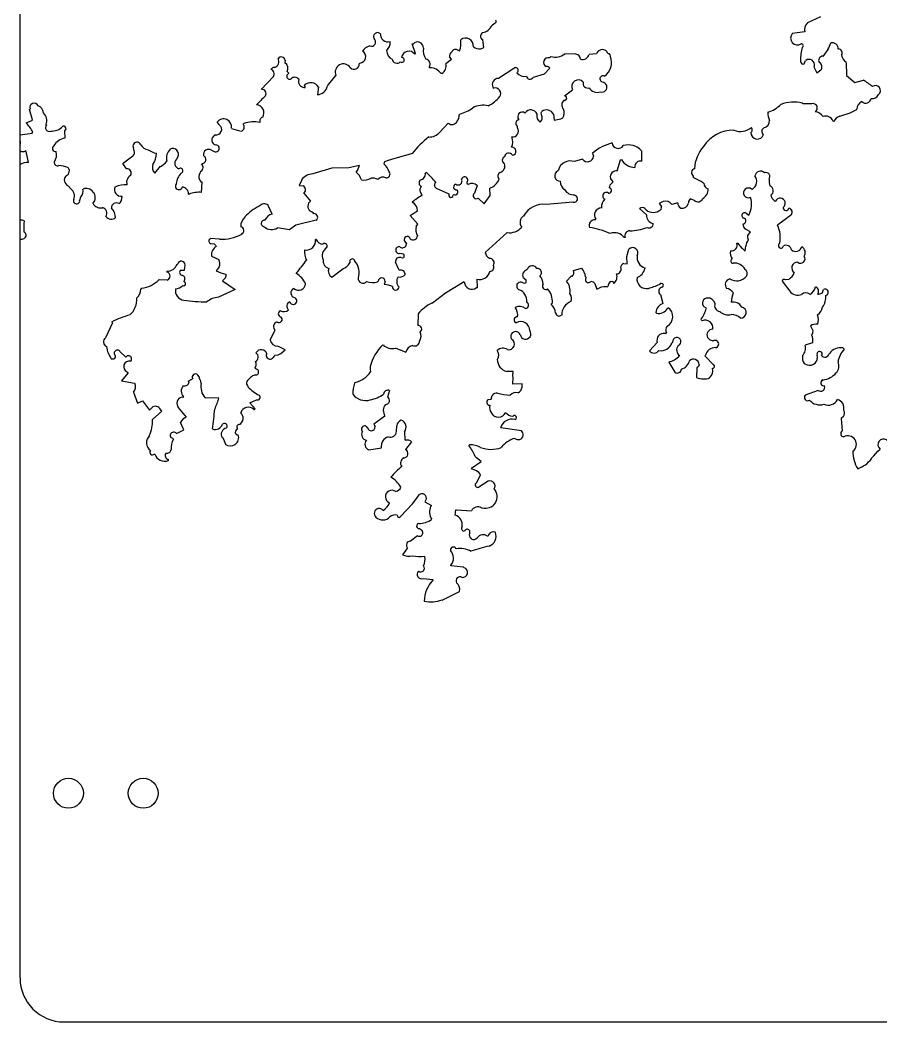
# Model space of a CAD drawing. Header units: millimetres. Extents: x -548 to 182, y -381 to 381.
# Drawn here: x -182.3 to -84.4, y -380.5 to -266.6 of the extents above; entities that cross this region are included whole.
import ezdxf

# ---------------------------------------------------------------- set-up
doc = ezdxf.new("R2010")
doc.units = ezdxf.units.MM

msp = doc.modelspace()

# ---------------------------------------------------------------- linework, layer by layer
at = {"color": 7, "linetype": 'Continuous', "lineweight": 25}
for p, q in [((-182.25, -375.5), (-182.25, 375.5)), ((-91.25, -266.21), (-92.73, -266.92)), ((-128.62, -267.22), (-128.32, -266.95)), ((-129.75, -268.1), (-129.66, -268.01)), ((-93.04, -267.93), (-94.45, -268.14)), ((-142.5, -269.53), (-142.3, -269.57)), ((-137.66, -269.31), (-137.57, -269.31)), ((-137.29, -270.39), (-137.66, -269.31)), ((-132.68, -269.92), (-132.28, -270.09)), ((-129.87, -269.88), (-129.53, -269.73)), ((-129.53, -269.73), (-129.64, -268.85)), ((-90.96, -270.72), (-90.39, -269.95)), ((-137.37, -270.48), (-137.29, -270.39)), ((-133.83, -271.55), (-133.18, -271.03)), ((-133.18, -271.03), (-133.43, -270.76)), ((-121.9, -270.72), (-122.06, -270.9)), ((-119.06, -270.48), (-120.32, -270.43)), ((-116.72, -270.42), (-117.55, -270.52)), ((-115.14, -270.54), (-115.27, -270.41)), ((-115.12, -270.71), (-115.14, -270.54)), ((-152.12, -271.17), (-152.15, -271.47)), ((-143.7, -271.57), (-143.62, -271.48)), ((-135.74, -271.94), (-135.66, -272.02)), ((-126.12, -272.09), (-127.85, -273.23)), ((-122.03, -272.07), (-122.68, -272.75)), ((-93.25, -271.62), (-93.11, -271.57)), ((-93.11, -271.57), (-92.94, -271.18)), ((-91.93, -271.83), (-92.01, -271.92)), ((-92.01, -271.92), (-91.66, -272.58)), ((-88.34, -271.4), (-88.3, -272.9)), ((-154.83, -274.47), (-153.44, -273.01)), ((-151.87, -272.46), (-151.7, -272.62)), ((-151.7, -272.62), (-151.78, -272.71)), ((-147.31, -274.09), (-146.34, -272.9)), ((-134.39, -272.65), (-134.3, -272.65)), ((-122.68, -272.75), (-123.92, -273.12)), ((-91.66, -272.58), (-91.19, -272.27)), ((-88.3, -272.9), (-87.36, -273.71)), ((-150.51, -273.43), (-150.59, -273.51)), ((-149.81, -274.25), (-149.9, -274)), ((-148.31, -274.2), (-148.45, -275.04)), ((-128.49, -274.25), (-128.4, -274.33)), ((-120.35, -275.2), (-119.45, -274.51)), ((-116.05, -273.66), (-116.13, -273.58)), ((-87.36, -273.71), (-86.37, -273.44)), ((-181.19, -276.77), (-181.11, -276.69)), ((-180.82, -277.93), (-181.19, -276.77)), ((-93.23, -276.13), (-93.32, -276.05)), ((-92.23, -276.1), (-93.23, -276.13)), ((-87.11, -276.72), (-87.19, -276.8)), ((-180.9, -278.02), (-180.82, -277.93)), ((-132.25, -277.28), (-132.34, -277.36)), ((-123.01, -277.15), (-122.93, -276.98)), ((-122.98, -277.36), (-123.01, -277.15)), ((-121.6, -277.3), (-121.53, -277.99)), ((-121.53, -277.99), (-120.78, -277.81)), ((-120.78, -277.81), (-120.54, -277.71)), ((-181.56, -278.29), (-180.9, -278.02)), ((-179.3, -278.48), (-179.22, -278.56)), ((-159.57, -278.52), (-159.83, -278.2)), ((-156.89, -278.45), (-156.81, -278.37)), ((-133.56, -278.32), (-134.54, -279.35)), ((-125.69, -278.86), (-125.69, -278.69)), ((-89.75, -278.13), (-89.84, -278.05)), ((-182.25, -279.64), (-180.86, -279.44)), ((-180.86, -279.44), (-180.78, -279.35)), ((-177.19, -279.17), (-177.17, -280.01)), ((-160.12, -279.71), (-160.04, -279.62)), ((-169.24, -281.61), (-169.36, -281.13)), ((-181.56, -281.55), (-181.65, -281.47)), ((-181.27, -282.8), (-181.56, -281.55)), ((-170.49, -282.84), (-169.59, -282.14)), ((-164.32, -282.16), (-164.48, -282.42)), ((-160.49, -281.39), (-160.18, -281.53)), ((-118.32, -282.42), (-119.23, -282.69)), ((-117.16, -281.72), (-117.05, -282.08)), ((-114.35, -283.73), (-113.97, -282.47)), ((-113.97, -282.47), (-113.88, -282.46)), ((-111.54, -282.65), (-111.57, -281.48)), ((-170.57, -282.92), (-170.49, -282.84)), ((-170.13, -283.5), (-170.57, -282.92)), ((-166.94, -283.99), (-166.29, -283.22)), ((-146.8, -283.45), (-148.96, -284.09)), ((-144.88, -283.39), (-146.8, -283.45)), ((-143.64, -283.11), (-144.88, -283.39)), ((-143.9, -283.7), (-143.64, -283.11)), ((-140.8, -282.7), (-140.88, -282.95)), ((-144.03, -283.87), (-143.9, -283.7)), ((-136.17, -283.99), (-136.09, -283.91)), ((-121.04, -283.66), (-121.12, -283.75)), ((-114.82, -285), (-115.12, -284.57)), ((-105.72, -284.33), (-105.72, -284.5)), ((-176.77, -285.43), (-176.47, -285.77)), ((-170.08, -285.33), (-170.1, -284.84)), ((-161.56, -285.02), (-161.65, -285.02)), ((-161.61, -286.19), (-161.56, -285.02)), ((-150.23, -284.77), (-150.51, -285.39)), ((-150.51, -285.39), (-150.04, -285.44)), ((-134.95, -285.71), (-133.51, -286.34)), ((-131.46, -285.03), (-131.46, -285.12)), ((-131.46, -285.12), (-131.28, -285.28)), ((-130.28, -285.42), (-130.59, -286.26)), ((-128.82, -286.55), (-128.85, -285.72)), ((-115.22, -285.68), (-115.19, -285.47)), ((-115.19, -285.47), (-115.15, -285.34)), ((-115.15, -285.34), (-114.82, -285)), ((-99.07, -285.82), (-98.99, -285.82)), ((-175.47, -287.07), (-175.33, -286.69)), ((-170.7, -287.09), (-170.63, -286.6)), ((-163.11, -286.4), (-163.03, -286.4)), ((-149.99, -286.29), (-149.21, -287.19)), ((-136.52, -286.51), (-136.74, -286.16)), ((-133.51, -286.34), (-133.51, -286.43)), ((-133.01, -286.5), (-132.93, -286.41)), ((-130.15, -286.84), (-129.47, -287.49)), ((-129.47, -287.49), (-128.82, -286.55)), ((-119.21, -286.46), (-119.12, -286.54)), ((-105.56, -287.09), (-106.07, -286.93)), ((-171.03, -287.45), (-170.83, -287.3)), ((-170.83, -287.3), (-170.7, -287.09)), ((-153.6, -288.65), (-154.05, -287.66)), ((-119.35, -287.3), (-122.44, -287.55)), ((-111.81, -288.01), (-111.04, -288.74)), ((-109.12, -287.21), (-109.57, -287.45)), ((-109.57, -287.45), (-109.31, -287.78)), ((-107.48, -287.39), (-108.14, -287.58)), ((-96.44, -287.17), (-96.36, -287.17)), ((-137.88, -288.8), (-137.67, -288.67)), ((-137.01, -289.78), (-137.88, -288.8)), ((-137.67, -288.67), (-137.47, -288.54)), ((-137.47, -288.54), (-137.26, -288.41)), ((-137.26, -288.41), (-137.06, -288.28)), ((-116.87, -289.32), (-116.79, -289.23)), ((-99.7, -288.55), (-99.41, -288.76)), ((-94.64, -288.8), (-96.12, -289.92)), ((-151.63, -290.43), (-152.97, -290.22)), ((-150.89, -289.91), (-151.63, -290.43)), ((-148.57, -289.35), (-150.89, -289.91)), ((-137.23, -290.05), (-137.01, -289.78)), ((-99.96, -290.1), (-100.05, -289.78)), ((-99.77, -290.37), (-99.96, -290.1)), ((-99.19, -290.68), (-99.77, -290.37)), ((-159.57, -291.5), (-160.6, -291.44)), ((-148.67, -291.52), (-148.59, -291.52)), ((-126.87, -290.76), (-129.36, -293.01)), ((-113.47, -291.32), (-113.56, -291.32)), ((-99.52, -291.36), (-99.51, -291.09)), ((-99.42, -291.6), (-99.52, -291.36)), ((-99.51, -291.09), (-99.19, -290.68)), ((-160.54, -292.01), (-160.17, -292.05)), ((-160.17, -292.05), (-160.03, -292.17)), ((-160.03, -292.17), (-159.94, -292.33)), ((-138.39, -292.3), (-138.29, -291.91)), ((-113.16, -293.05), (-113.02, -292.64)), ((-100.75, -291.97), (-100.66, -291.97)), ((-99.8, -292.87), (-99.73, -292.28)), ((-160.5, -293.44), (-159.65, -293.83)), ((-138.85, -293.18), (-139.13, -293.15)), ((-113.25, -293.47), (-113.16, -293.05)), ((-113.23, -294.32), (-113.25, -293.47)), ((-164.32, -294.29), (-164.4, -294.38)), ((-163.95, -295.03), (-163.55, -295.02)), ((-163.55, -295.02), (-163.48, -294.44)), ((-159.6, -294.66), (-159.95, -295.09)), ((-146.8, -295.82), (-145.57, -294.87)), ((-139.13, -295.03), (-139.57, -294.12)), ((-119.31, -295.07), (-118.4, -294.8)), ((-113.62, -294.28), (-113.23, -294.32)), ((-111.21, -294.77), (-111.2, -294.85)), ((-165.52, -296.16), (-166.45, -296.11)), ((-165.55, -295.16), (-165.55, -295.25)), ((-158.94, -295.92), (-159.25, -296.24)), ((-158.86, -295.71), (-158.94, -295.92)), ((-158.85, -295.48), (-158.86, -295.71)), ((-150.83, -295.43), (-150.83, -295.35)), ((-130.32, -296.04), (-130.29, -297.04)), ((-124.71, -296.18), (-125.06, -295.9)), ((-120.11, -296.27), (-119.54, -295.66)), ((-119.54, -295.66), (-119.46, -295.75)), ((-117.95, -295.79), (-117.87, -295.87)), ((-94.83, -296.08), (-95.21, -296.12)), ((-168.43, -297.08), (-168.51, -297.17)), ((-163.59, -296.36), (-163.6, -296.28)), ((-157.8, -297.21), (-159.7, -298.1)), ((-159.25, -296.24), (-157.8, -297.21)), ((-141.6, -296.35), (-141.52, -296.26)), ((-140.73, -296.3), (-140.84, -296.66)), ((-131.75, -296.37), (-133.87, -297.64)), ((-130.29, -297.04), (-130.38, -297.05)), ((-117.35, -296.27), (-117.09, -296.37)), ((-117.09, -296.37), (-116.89, -296.56)), ((-116.89, -296.56), (-116.66, -297.17)), ((-116.66, -297.17), (-116.15, -296.91)), ((-116.15, -296.91), (-115.87, -296.87)), ((-115.87, -296.87), (-115.41, -296.89)), ((-115.07, -296.33), (-114.84, -296.29)), ((-95.61, -296.27), (-94.74, -297.41)), ((-91.83, -296.92), (-91.75, -296.91)), ((-133.87, -297.64), (-135.35, -298.77)), ((-109.45, -297.81), (-109.17, -298.81)), ((-135.35, -298.77), (-135.43, -298.77)), ((-121.72, -298.73), (-121.88, -298.91)), ((-108.66, -299.38), (-108.57, -299.3)), ((-104.22, -299.34), (-104.47, -299.2)), ((-136.99, -299.99), (-137.04, -301.32)), ((-109.98, -299.84), (-109.9, -299.92)), ((-104.77, -300.7), (-104.86, -300.62)), ((-104.69, -300.78), (-104.77, -300.7)), ((-171.75, -301.02), (-172.54, -302.71)), ((-171.83, -300.94), (-171.75, -301.02)), ((-153.8, -302.95), (-153.24, -301.85)), ((-92.38, -301.36), (-92.11, -301.88)), ((-108.83, -302.23), (-108.91, -302.23)), ((-108.75, -302.14), (-108.83, -302.23)), ((-92.14, -302.18), (-92.27, -302.45)), ((-92.27, -302.45), (-92.18, -302.53)), ((-92.18, -302.53), (-92.18, -302.61)), ((-92.18, -302.61), (-92.17, -302.78)), ((-92.17, -302.78), (-92.17, -302.95)), ((-92.17, -302.95), (-92.16, -303.11)), ((-92.11, -301.88), (-92.14, -302.18)), ((-152.1, -304.08), (-152.94, -303.68)), ((-152.6, -304.52), (-152.1, -304.08)), ((-138.37, -304.37), (-139.56, -303.9)), ((-109.8, -303.26), (-110.7, -304.2)), ((-108.13, -303.3), (-108.05, -303.21)), ((-103.45, -303.09), (-103.54, -303.01)), ((-92.16, -303.28), (-92.99, -303.55)), ((-92.16, -303.11), (-92.16, -303.28)), ((-88.71, -303.86), (-88.63, -303.94)), ((-88.63, -303.94), (-88.54, -304.02)), ((-171.88, -305.11), (-171.72, -305.11)), ((-170.91, -304.26), (-170.22, -304.91)), ((-154.17, -304.55), (-154.25, -304.64)), ((-153.25, -304.69), (-152.92, -304.64)), ((-152.92, -304.64), (-152.6, -304.52)), ((-104.41, -304.78), (-104.33, -304.7)), ((-103.46, -305.76), (-104.41, -304.78)), ((-90.28, -304.57), (-90.2, -304.48)), ((-155.46, -306.26), (-155.55, -306.18)), ((-142.43, -305.98), (-142.44, -306.28)), ((-142.44, -306.28), (-142.41, -306.57)), ((-108.49, -305.48), (-107.79, -306.63)), ((-105.29, -306.15), (-105.35, -307.24)), ((-105.12, -305.99), (-105.29, -306.15)), ((-105.04, -305.77), (-105.12, -305.99)), ((-93.1, -305.65), (-92.77, -305.78)), ((-170, -306.74), (-170.73, -307.6)), ((-170.09, -306.57), (-170, -306.66)), ((-170, -306.66), (-170, -306.74)), ((-163.12, -307.64), (-162.63, -307.37)), ((-126.19, -306.55), (-126.92, -306.54)), ((-126.24, -307.06), (-126.19, -306.55)), ((-126.17, -307.22), (-126.24, -307.06)), ((-126.23, -307.97), (-126.17, -307.22)), ((-170.73, -307.6), (-169.22, -307.89)), ((-163.03, -307.72), (-163.12, -307.64)), ((-156.33, -308.29), (-156.33, -308.21)), ((-144.13, -307.79), (-144.22, -307.88)), ((-140.26, -308.69), (-140.49, -309.45)), ((-125.15, -307.94), (-126.23, -307.97)), ((-125.17, -308.35), (-125.15, -307.94)), ((-169.36, -308.9), (-168.91, -310.14)), ((-163.66, -309.49), (-163.66, -309.41)), ((-161.23, -309.51), (-159.64, -309.55)), ((-156.11, -310.12), (-155.37, -309.77)), ((-129.03, -309.74), (-128.69, -309.71)), ((-128.69, -309.71), (-128.59, -309.26)), ((-91.51, -308.7), (-93, -309.24)), ((-168.91, -310.14), (-168.33, -309.87)), ((-168.33, -309.87), (-167.55, -310.94)), ((-167.55, -310.94), (-167.14, -310.55)), ((-164.29, -310.6), (-164.3, -310.51)), ((-163.34, -311.74), (-164.29, -310.6)), ((-155.51, -310.78), (-156.11, -310.12)), ((-155.67, -310.86), (-155.59, -310.86)), ((-155.59, -310.86), (-155.51, -310.78)), ((-166.12, -311.07), (-167.18, -312.01)), ((-166.21, -310.98), (-166.12, -311.07)), ((-140.77, -311.63), (-142.03, -312.53)), ((-126.69, -311.56), (-127.06, -311.26)), ((-126.46, -311.63), (-126.69, -311.56)), ((-126.22, -311.65), (-126.46, -311.63)), ((-88.64, -311.65), (-88.91, -311.89)), ((-88.91, -311.89), (-88.79, -313.31)), ((-164.46, -313.61), (-163.64, -313.17)), ((-163.64, -313.17), (-164, -312.35)), ((-157.54, -313.09), (-157.54, -313.01)), ((-142.03, -312.53), (-141.89, -312.82)), ((-139.44, -313.35), (-139.42, -312.73)), ((-125.25, -313.3), (-127.6, -312.94)), ((-164.81, -314.22), (-165.09, -314.07)), ((-159.27, -314.06), (-159.18, -314.05)), ((-159.18, -314.05), (-158.91, -314.8)), ((-138.55, -313.41), (-138.52, -314.33)), ((-138.52, -314.33), (-138.1, -314.32)), ((-138.1, -314.32), (-137.91, -314.41)), ((-142.59, -315.44), (-141.17, -315.24)), ((-137.76, -314.56), (-138.41, -315.41)), ((-137.91, -314.41), (-137.76, -314.56)), ((-131.23, -314.97), (-131.15, -314.88)), ((-84.71, -315.62), (-84.47, -315.36)), ((-166.99, -315.94), (-166.91, -315.94)), ((-165.38, -316.65), (-165.39, -316.56)), ((-130.37, -316.36), (-130.52, -316.2)), ((-129.84, -316.77), (-130.37, -316.36)), ((-85.45, -316.39), (-85.2, -316.14)), ((-85.44, -316.48), (-85.45, -316.39)), ((-85.2, -316.14), (-84.96, -315.88)), ((-84.96, -315.88), (-84.71, -315.62)), ((-130.91, -317.55), (-129.84, -316.77)), ((-130.9, -317.63), (-130.91, -317.55)), ((-130.36, -319.21), (-129.88, -318.27)), ((-129.03, -319), (-130.09, -319.7)), ((-137.65, -321.58), (-137.01, -320.81)), ((-137.01, -320.81), (-137.01, -320.73)), ((-136.04, -320.98), (-136.24, -321.37)), ((-138.98, -323.02), (-137.65, -321.58)), ((-136.24, -321.37), (-135.47, -321.77)), ((-135.47, -321.77), (-135.56, -321.86)), ((-132.77, -322.87), (-132.7, -322.28)), ((-132.7, -322.28), (-132.62, -322.28)), ((-132.62, -322.28), (-130.94, -322.4)), ((-129.78, -322.03), (-129.7, -322.03)), ((-136.82, -324.4), (-136.74, -324.48)), ((-137.05, -325.24), (-137.87, -325.85)), ((-129.02, -325.27), (-129.11, -325.28)), ((-128.94, -325.05), (-129.02, -325.27)), ((-138.19, -326.61), (-138.75, -327.38)), ((-133.28, -328.65), (-133.28, -328.57)), ((-131.85, -328.78), (-133.28, -328.65)), ((-131.77, -328.86), (-131.85, -328.78)), ((-136.42, -330.08), (-135.33, -330.21)), ((-135.33, -330.21), (-135.33, -330.3)), ((-134.26, -332.53), (-132.28, -331.55)), ((-177.25, -380.5), (177.25, -380.5))]:
    msp.add_line(p, q, dxfattribs=at)
for centre in [(-176.75, -354.5), (-168.25, -354.5)]:
    msp.add_circle(centre, 1.7, dxfattribs=at)
for centre, radius, start, end in [((-129.84, -266.69), 1.33, 277.4621, 336.6338), ((-128.3, -266.76), 0.193, 261.9852, 61.2847), ((-92.13, -267.66), 0.953, 129.4449, 196.8059), ((-142.33, -269.07), 0.507, 273.7938, 48.6148), ((-141.61, -268.47), 0.448, 43.2431, 209.7639), ((-140.4, -268.19), 0.886, 177.8482, 284.8058), ((-131.6, -269.54), 0.898, 354.5136, 127.6801), ((-129.46, -268.44), 0.443, 129.246, 246.5618), ((-93.87, -268.64), 0.771, 139.6406, 302.3608), ((-142, -271.06), 1.61, 108.0691, 145.0376), ((-141.49, -269.12), 1.32, 314.716, 3.1637), ((-137.06, -269.76), 0.675, 357.841, 138.8873), ((-134.59, -270.03), 1.82, 172.3049, 213.4331), ((-132.68, -270.48), 0.557, 90.4467, 158.9707), ((-134.42, -269.23), 2.3, 338.0111, 9.9329), ((-129.96, -268.68), 1.2, 231.7861, 274.3257), ((-116.04, -270.7), 0.741, 49.8075, 157.5072), ((-86.48, -271.42), 7.06, 165.8941, 178.2975), ((-93.41, -269.5), 0.215, 294.4341, 100.8595), ((-94.79, -267.69), 4.94, 332.8172, 342.3744), ((-89.95, -269.9), 0.725, 358.7201, 100.4336), ((-89.16, -270.31), 0.397, 317.7772, 98.4679), ((-153.49, -271.33), 0.674, 285.5835, 31.3068), ((-152.55, -271.22), 0.432, 5.6794, 147.7465), ((-143.67, -270.77), 0.72, 274.3147, 60.7424), ((-139.37, -270.01), 1.2, 182.7524, 240.8824), ((-139.39, -270.93), 0.568, 192.1132, 311.0374), ((-138.85, -271.13), 0.281, 233.4836, 92.7739), ((-138.05, -270.96), 0.827, 35.2934, 172.886), ((-136.19, -271.59), 0.568, 322.0565, 81.0278), ((-133.03, -270.65), 0.406, 113.7273, 195.1201), ((-122.21, -271.39), 0.514, 73.4975, 246.0451), ((-121.38, -269.1), 1.7, 252.3969, 308.6707), ((-119.12, -271.06), 0.58, 0.5271, 83.7998), ((-118.31, -270.29), 0.793, 253.1227, 343.1234), ((-116.88, -271.42), 1.89, 304.1999, 21.9425), ((-115.27, -270.11), 0.293, 184.2832, 268.77), ((-92.56, -271.71), 0.648, 348.9902, 125.0553), ((-91.02, -271.15), 0.44, 81.9864, 220.1195), ((-87.25, -270.12), 1.68, 195.6654, 229.394), ((-153.33, -272.46), 0.476, 86.8976, 143.6981), ((-153.96, -272.72), 0.59, 330.5442, 65.978), ((-152.54, -272.11), 0.756, 332.4409, 58.7532), ((-145.48, -272.52), 0.938, 32.8514, 203.4021), ((-144.27, -271.62), 0.577, 223.7635, 4.6032), ((-135.66, -273.61), 1.59, 36.9262, 90.0545), ((-134.77, -271.8), 0.975, 298.9022, 14.6655), ((-125.91, -272.31), 0.306, 295.7877, 134.7117), ((-122.49, -272.47), 0.618, 41.0756, 82.6659), ((-93.09, -271.21), 0.441, 179.9459, 249.156), ((-91.67, -271.93), 0.589, 324.7468, 57.3385), ((-151.6, -272.99), 0.331, 121.908, 320.8329), ((-151.02, -273.67), 0.57, 24.8948, 124.8207), ((-127.85, -273.94), 0.711, 89.8849, 205.8602), ((-124.91, -271.89), 1.11, 218.9993, 282.0469), ((-124.27, -272.89), 0.419, 192.2189, 325.8487), ((-115.99, -273.27), 0.338, 58.4524, 245.1882), ((-154.77, -274.95), 0.485, 323.8068, 96.3293), ((-149.88, -273.54), 0.712, 178.1889, 274.93), ((-149.19, -274.76), 1.04, 32.1978, 132.9814), ((-148.41, -273.94), 1.11, 267.4463, 351.9922), ((-128.25, -274.96), 0.648, 328.0628, 104.1405), ((-118.77, -274.16), 0.761, 43.3842, 207.1152), ((-117.72, -273.8), 0.523, 161.9681, 291.1497), ((-116.63, -273.78), 1.04, 209.1554, 290.3639), ((-116.08, -274.22), 0.563, 250.7504, 86.3783), ((-89.23, -278.57), 5.88, 48.5713, 60.8154), ((-85, -274.61), 0.569, 308.1536, 127.0268), ((-137.35, -292.88), 24.52, 133.9735, 137.2528), ((-130.85, -272.7), 4.08, 296.6009, 320.4862), ((-120.35, -275.46), 0.257, 253.957, 90.257), ((-86.11, -275.39), 0.65, 227.7249, 349.5983), ((-85.37, -274.71), 0.804, 262.5883, 333.6628), ((-180.64, -276.53), 0.49, 24.202, 198.8842), ((-180.6, -277.27), 1.02, 6.627, 66.4759), ((-155.45, -277.16), 0.928, 328.9292, 84.594), ((-133.4, -272.97), 4.46, 284.8907, 306.1533), ((-129.63, -278.64), 2.36, 75.1021, 118.8978), ((-119.98, -276.23), 0.689, 129.8891, 223.7009), ((-121.46, -277.16), 1.08, 328.8947, 24.7022), ((-98.84, -272.66), 4.71, 290.0748, 311.1527), ((-94.32, -279.55), 3.64, 74.0943, 112.9777), ((-92.1, -276.58), 0.492, 298.1069, 104.979), ((-86.17, -276.73), 0.939, 113.6551, 179.475), ((-180.36, -278.01), 1.16, 336.0926, 48.2633), ((-159.11, -278.74), 0.904, 349.7166, 142.7121), ((-154.52, -278.09), 0.477, 106.8182, 196.8221), ((-133.36, -277.48), 1.03, 322.5177, 6.3222), ((-125.46, -278.34), 0.419, 102.2441, 235.8303), ((-125.14, -277.59), 0.535, 52.9041, 220.2148), ((-124.18, -277.56), 0.754, 21.0035, 147.8647), ((-122.73, -277.52), 0.783, 162.8796, 240.2135), ((-123.5, -277.71), 0.627, 308.4423, 33.4303), ((-122.4, -277.7), 0.894, 26.4805, 125.8186), ((-95.75, -277.25), 1.48, 173.4264, 210.309), ((-92.01, -278.31), 1.3, 34.3994, 83.7819), ((-90.62, -278.36), 0.846, 21.7786, 111.7873), ((-88.56, -278.76), 1.35, 111.9726, 151.8073), ((-90.65, -270.52), 7.17, 282.757, 298.8067), ((-184.18, -281.02), 3.78, 26.1901, 46.3222), ((-178.95, -278.85), 0.399, 132.5441, 294.5892), ((-178.64, -277.48), 1.74, 265.3316, 316.6627), ((-177.28, -278.92), 0.264, 289.9846, 110.0065), ((-159.94, -279.02), 0.617, 260.8255, 52.7468), ((-154.16, -266.45), 13.1, 251.971, 256.9468), ((-157.2, -278.77), 0.447, 280.5407, 45.7111), ((-155.65, -281.61), 3.45, 78.6702, 109.6561), ((-133.14, -277.8), 0.67, 230.5865, 332.6058), ((-126.26, -279.21), 0.674, 264.4378, 31.2987), ((-100.34, -277.36), 1.9, 246.6021, 310.768), ((-99.43, -279.06), 0.418, 308.4002, 38.4544), ((-97.48, -279.24), 0.443, 116.545, 233.8901), ((-97.9, -278), 0.872, 285.0304, 0.7707), ((-176.83, -281.8), 1.82, 100.8027, 149.6993), ((-159.88, -280.23), 0.574, 114.392, 257.525), ((-129.71, -287.77), 9.95, 127.6029, 142.9713), ((-135.76, -278.22), 1.67, 269.494, 317.2302), ((-127.67, -280.41), 1.44, 333.3904, 21.5623), ((-101.1, -283.26), 4.15, 89.9372, 146.3158), ((-98.44, -279.4), 0.728, 178.9368, 344.1675), ((-182.67, -280.53), 0.467, 335.2233, 24.7767), ((-178.21, -281.19), 0.362, 121.2716, 282.9562), ((-168.96, -280.92), 0.452, 18.7424, 207.9787), ((-167.45, -280.06), 1.3, 213.3768, 259.7635), ((-166.33, -279.44), 2.33, 234.5919, 259.6426), ((-164.29, -282.25), 1.32, 132.2069, 196.2105), ((-164.88, -281.84), 0.641, 329.7098, 117.7844), ((-160.81, -281.89), 0.593, 57.2405, 190.8277), ((-159.99, -281.18), 0.388, 242.0071, 91.5579), ((-126.33, -281.51), 0.462, 276.7612, 96.7544), ((-113.34, -286.4), 6.05, 105.3172, 129.2265), ((-114.25, -280.5), 0.688, 185.9382, 327.3252), ((-113.08, -282.76), 1.98, 40.1287, 107.5026), ((-101.32, -283.73), 4.26, 139.4268, 176.8391), ((-181.95, -280.92), 0.629, 241.8429, 299.2577), ((-179.61, -281.87), 1.52, 326.2679, 12.6703), ((-169.77, -281.64), 0.534, 290.3009, 3.458), ((-168.84, -281.79), 2.09, 324.6945, 1.5586), ((-164.01, -282.88), 0.649, 135.3401, 253.7694), ((-161.62, -282.44), 0.49, 269.5562, 63.0597), ((-121.65, -342.32), 62.62, 104.8024, 107.808), ((-127.02, -282.53), 0.406, 113.7211, 249.3973), ((-126.7, -282.21), 0.493, 30.2873, 173.4357), ((-117.75, -282), 0.702, 216.4455, 353.8163), ((-112.3, -281.48), 1.86, 211.8399, 268.4263), ((-181.45, -284.3), 1.51, 83.4193, 122.0085), ((-178, -282.8), 0.361, 167.0872, 296.4104), ((-178.04, -286.43), 3.31, 68.5489, 86.5048), ((-177.2, -283.76), 0.557, 294.168, 48.3479), ((-170.1, -283.98), 0.49, 325.6417, 93.5765), ((-166.35, -283.36), 0.865, 154.9934, 227.0492), ((-167.14, -281.45), 1.97, 295.3984, 323.469), ((-164.02, -283.72), 0.285, 287.6343, 128.6157), ((-162.01, -283.34), 0.567, 317.958, 46.7395), ((-142.68, -284.82), 2.6, 21.927, 46.1347), ((-127.88, -283.18), 0.763, 285.3319, 20.7681), ((-119.7, -284), 1.39, 70.3954, 165.8568), ((-111.73, -283.26), 0.635, 72.704, 187.7339), ((-105.44, -283.95), 0.476, 106.8027, 233.6888), ((-176.54, -284.79), 0.68, 129.3295, 250.0498), ((-169.11, -285.09), 1.02, 125.1376, 165.6026), ((-162.54, -285.37), 1.95, 135.3975, 174.5956), ((-161.08, -284.4), 0.845, 127.1052, 227.6731), ((-148.97, -285.6), 1.51, 89.7942, 146.8176), ((-145.18, -285.3), 1.83, 16.7181, 51.3435), ((-143.23, -282.78), 2, 264.3629, 296.2503), ((-142.15, -285.6), 1.04, 57.2248, 100.8415), ((-141.01, -285.17), 0.721, 61.4556, 142.2787), ((-140.61, -284.11), 0.425, 261.3639, 37.7566), ((-136.44, -285.1), 0.449, 130.3786, 245.4252), ((-136.84, -284.09), 0.674, 278.675, 8.6983), ((-142.94, -291.74), 10.41, 40.0379, 48.8391), ((-132.42, -284.92), 0.424, 227.8921, 28.9724), ((-131.7, -284.78), 0.355, 313.3849, 170.2456), ((-129.57, -283.92), 1.94, 291.8116, 336.7249), ((-127.4, -284.35), 0.516, 123.2883, 220.5457), ((-120.84, -284.3), 0.617, 117.6852, 269.6306), ((-114.45, -284.42), 0.691, 82.1066, 193.0439), ((-108.47, -291.06), 7.11, 56.3807, 67.2521), ((-99.52, -284.93), 1.03, 300.8528, 37.215), ((-98.07, -284.39), 0.631, 44.4351, 172.8874), ((-97.48, -284.4), 0.477, 323.6941, 106.8102), ((-95.17, -284.8), 1.93, 176.5863, 199.2139), ((-177.16, -286.61), 1.09, 338.9447, 50.9372), ((-176.22, -285.97), 1.14, 320.9597, 8.4507), ((-174.73, -286.68), 0.944, 34.1927, 112.3118), ((-170.79, -285.9), 0.723, 150.216, 282.2956), ((-170.34, -288.1), 2.78, 84.6474, 112.7255), ((-164.19, -285.47), 0.406, 135.5176, 343.5918), ((-163.83, -286.31), 0.726, 352.7422, 87.7052), ((-150.34, -285.89), 0.533, 310.7859, 56.635), ((-136.2, -285.92), 0.591, 136.535, 204.0752), ((-134.71, -285.37), 0.418, 128.4475, 234.6876), ((-132.62, -285.56), 0.339, 105.025, 272.3517), ((-132.77, -286.16), 0.301, 237.874, 57.8713), ((-130.87, -285.97), 0.807, 43.0136, 121.1827), ((-119.73, -284.96), 1.11, 177.775, 238.4727), ((-119.3, -285.26), 1.2, 212.2902, 274.229), ((-115.32, -285.97), 0.305, 260.3579, 70.8602), ((-105.31, -285.78), 1.3, 300.4794, 359.4209), ((-103.73, -285.04), 0.804, 187.1044, 249.7578), ((-99.44, -286.24), 0.552, 49.1138, 293.4013), ((-97.26, -286.01), 0.634, 306.7491, 65.1689), ((-175.82, -287.14), 0.353, 156.5734, 12.0326), ((-174.64, -286.79), 0.945, 316.2357, 43.1173), ((-161.91, -289.12), 2.95, 84.2318, 112.3091), ((-133.23, -292.57), 6.89, 118.5023, 130.0889), ((-133.26, -286.5), 0.257, 163.9656, 0.2314), ((-130.37, -286.55), 0.36, 127.106, 307.0964), ((-119.26, -286.91), 0.397, 255.8643, 70.3931), ((-114.84, -287.89), 1.32, 134.7048, 183.1761), ((-115.61, -286.58), 0.398, 51.7465, 247.3743), ((-105.75, -287.31), 0.494, 129.6825, 189.4747), ((-105.17, -286.7), 0.557, 224.7606, 338.9671), ((-101.53, -287.54), 2.45, 330.0627, 18.8075), ((-95.9, -286.34), 1, 190.3743, 236.7658), ((-95.83, -287.42), 0.584, 304.0737, 155.0734), ((-173.1, -286.98), 0.975, 208.9126, 284.6606), ((-173.05, -288.55), 0.661, 326.8709, 73.1202), ((-171.31, -287.92), 0.545, 59.087, 185.9617), ((-173.08, -289.12), 1.68, 2.3213, 42.8779), ((-153.24, -291.92), 4.53, 113.5298, 139.5768), ((-154.49, -288.21), 0.712, 51.3177, 141.3251), ((-148.85, -287.77), 0.686, 121.99, 233.9366), ((-138.25, -288.34), 1.2, 2.7499, 60.882), ((-122.73, -290.12), 2.59, 83.591, 151.1708), ((-116.15, -288.76), 0.8, 90.8381, 216.138), ((-111.5, -288.46), 0.545, 56.5254, 124.0356), ((-110.26, -287.28), 1.19, 217.6897, 302.3034), ((-109.75, -287.86), 0.448, 286.2174, 9.7927), ((-108.9, -288.1), 0.919, 34.7731, 104.3866), ((-106.82, -287.39), 0.655, 180.3572, 242.2564), ((-106.98, -287.23), 0.755, 258.4336, 347.073), ((-95.17, -287.9), 0.339, 180.359, 348.5233), ((-94.95, -288.43), 0.477, 309.4565, 76.282), ((-171.89, -288.52), 0.722, 213.184, 312.4479), ((-155.8, -290.02), 1.36, 130.7127, 182.8619), ((-153.26, -289.88), 1.28, 105.4605, 154.9809), ((-149.64, -289.37), 1.11, 43.4884, 69.3074), ((-148.83, -289.02), 0.418, 308.4234, 91.57), ((-124.57, -289.59), 0.84, 120.6768, 219.831), ((-116.94, -289.94), 0.626, 84.2228, 201.583), ((-110.03, -288.74), 1.01, 179.914, 256.9537), ((-99.87, -288.81), 0.318, 56.6939, 248.374), ((-100.06, -289.44), 0.339, 270.3548, 78.518), ((-182.13, -290.27), 0.931, 67.0119, 97.6138), ((-176.76, -290.24), 5.07, 170.629, 184.864), ((-157.26, -290.52), 0.448, 297.6487, 76.8928), ((-154.45, -289.72), 0.378, 85.0255, 265.4172), ((-153.65, -289.19), 1.23, 227.3388, 303.097), ((-135.66, -290.36), 1.6, 168.9198, 208.5175), ((-126.62, -288.92), 1.86, 262.3563, 319.3484), ((-118.72, -298.67), 8.58, 65.5072, 81.9745), ((-113, -285.19), 5.36, 270.9316, 291.9224), ((-110.76, -289.72), 0.502, 241.5746, 359.6489), ((-99.13, -291.3), 3.31, 347.6978, 24.5776), ((-182.31, -289.77), 1.74, 271.9145, 287.2928), ((-181.96, -291.05), 0.406, 293.7235, 69.4), ((-160.5, -291.72), 0.296, 108.5217, 263.4302), ((-159.31, -286.95), 4.57, 266.7361, 299.5927), ((-149.71, -291.69), 1.05, 260.0412, 9.1315), ((-147.71, -291.13), 0.967, 204.1456, 263.2251), ((-138.23, -291.56), 0.355, 12.8684, 260.2577), ((-137.57, -291.07), 0.516, 232.5641, 354.1583), ((-114.66, -292.16), 1.39, 37.1707, 110.9021), ((-112.91, -291.14), 0.589, 89.7165, 197.6598), ((-98.77, -292.32), 0.963, 132.1542, 177.8265), ((-159.31, -293.34), 1.19, 122.1207, 184.3994), ((-147.76, -292.96), 2.15, 173.7533, 205.6315), ((-146.89, -293.36), 1.01, 120.2088, 208.205), ((-147.61, -292.29), 0.296, 316.3005, 136.8175), ((-139.13, -292.75), 0.399, 88.99, 269.1186), ((-138.78, -291.99), 0.493, 226.5612, 321.984), ((-112.59, -293.06), 0.598, 328.6184, 135.9276), ((-101.36, -292.19), 0.649, 259.5423, 19.6056), ((-95.29, -287.67), 6.88, 218.6545, 229.0152), ((-95.75, -292.25), 0.281, 120.8524, 0.3408), ((-95.2, -292.88), 0.682, 12.7455, 113.1513), ((-94.07, -292.19), 0.71, 228.473, 346.544), ((-93.76, -293.04), 0.778, 328.7699, 60.3518), ((-160.49, -294.3), 0.958, 338.1061, 29.2885), ((-146.92, -294), 0.867, 169.7582, 253.8758), ((-144.47, -294.06), 0.306, 11.5959, 203.4154), ((-139.09, -294.06), 0.489, 69.6841, 187.1722), ((-138.79, -293.41), 0.231, 237.4218, 103.0601), ((-128.49, -292.89), 0.882, 187.8653, 243.8415), ((-128.86, -294.2), 0.512, 325.5264, 91.874), ((-110.87, -293.58), 1.23, 170.0001, 254.0503), ((-100.24, -293.05), 1.26, 170.0698, 213.663), ((-101.2, -293.99), 0.256, 108.167, 273.9064), ((-93.51, -293.74), 0.507, 230.3343, 36.0515), ((-165.53, -293.96), 1.2, 268.9324, 339.6584), ((-163.92, -294.45), 0.436, 2.3401, 158.1596), ((-162.82, -284.84), 15.94, 318.778, 325.4004), ((-146.36, -295.1), 0.846, 161.3359, 238.6582), ((-145.91, -293.64), 1.28, 285.4511, 334.9904), ((-145.79, -295.32), 2.09, 343.6064, 39.2441), ((-139.01, -295.58), 0.565, 6.9573, 102.4263), ((-128.84, -294.71), 0.46, 270.5398, 28.572), ((-124.43, -295.63), 0.682, 102.7434, 203.1469), ((-124.02, -295.11), 0.582, 26.3978, 165.529), ((-123.43, -295.31), 0.467, 308.6247, 98.107), ((-120.02, -296.12), 2.1, 9.1547, 39.1963), ((-114.41, -294.95), 0.489, 265.9528, 23.4363), ((-113.46, -294.76), 0.509, 109.0563, 179.4774), ((-112.7, -294.46), 1.54, 292.8898, 345.2118), ((-100.96, -295.47), 1.24, 24.1002, 100.295), ((-100.11, -295.43), 0.545, 327.0725, 59.0713), ((-93.88, -294.76), 0.639, 85.4744, 238.3381), ((-168.8, -293.82), 3.28, 276.5355, 315.8356), ((-165.68, -295.71), 0.482, 289.2195, 73.9022), ((-163.79, -295.3), 0.315, 120.5064, 270.8666), ((-163.91, -296.01), 0.414, 319.2948, 71.9099), ((-158.37, -292.36), 3.16, 239.9002, 261.1453), ((-152.13, -297.65), 2.58, 24.769, 59.5585), ((-143.28, -295.99), 0.52, 170.9145, 323.3159), ((-141.13, -296.3), 0.397, 359.3884, 174.5851), ((-138.5, -296.3), 0.929, 146.5072, 224.789), ((-139.09, -294.96), 0.848, 257.3066, 319.2114), ((-129.99, -294.91), 1.18, 253.6824, 347.5455), ((-124.12, -296.59), 1.34, 0.0486, 43.0339), ((-120.06, -295.26), 0.771, 320.9482, 14.0954), ((-117.64, -296.11), 0.331, 132.2921, 331.2234), ((-115.29, -295.8), 0.91, 305.8021, 23.1133), ((-111.05, -296.06), 1.07, 170.2552, 282.8692), ((-101.35, -296.7), 0.721, 106.6873, 214.3572), ((-100.77, -294.77), 1.47, 237.5642, 319.545), ((-95.36, -296.34), 0.264, 55.7525, 163.1496), ((-95.91, -294.6), 1.83, 306.1733, 337.3409), ((-169.96, -297.11), 1.45, 312.2835, 357.7042), ((-163.44, -297.32), 1.15, 171.0663, 261.0714), ((-164.66, -295.81), 1.34, 273.7216, 313.0003), ((-163.65, -296.58), 0.227, 242.622, 76.8972), ((-150.91, -297.62), 0.551, 111.6009, 262.5645), ((-150.58, -296.52), 0.792, 227.6655, 356.5707), ((-142.17, -294.78), 1.67, 245.5763, 289.9153), ((-140.89, -298.89), 2.23, 63.9655, 88.6432), ((-139.54, -296.92), 0.379, 175.225, 355.2219), ((-130.86, -296.3), 0.887, 184.3928, 303.1109), ((-125.33, -296.84), 0.455, 50.9581, 244.7809), ((-126, -298.52), 1.36, 354.6044, 69.4524), ((-124.92, -296.29), 0.231, 237.424, 27.8605), ((-122.47, -296.83), 0.391, 141.629, 302.7008), ((-123.82, -298.58), 2.1, 355.7529, 42.4194), ((-121.52, -297.39), 1.8, 350.8463, 38.7529), ((-114.81, -296.87), 0.601, 115.7991, 182.0352), ((-114.55, -296.32), 0.296, 173.4558, 226.5476), ((-112.99, -289.16), 8.23, 285.3921, 294.601), ((-109.18, -297.44), 0.465, 95.0788, 234.6195), ((-109.35, -296.77), 0.244, 302.5262, 150.5944), ((-102.12, -298.24), 1.15, 34.6658, 81.0791), ((-92.94, -296.75), 1.13, 294.5104, 351.2897), ((-92.05, -297.42), 0.589, 326.5456, 59.1872), ((-91.47, -297.19), 0.565, 260.7013, 356.1607), ((-90.72, -297.54), 0.361, 284.0019, 120.2321), ((-171.32, -298.37), 2.34, 311.495, 4.6299), ((-159.49, -300.5), 2.41, 94.9014, 129.3355), ((-151.19, -298.52), 0.404, 195.6702, 59.8228), ((-120.49, -298.23), 0.93, 336.9995, 36.5166), ((-104.1, -298.77), 0.568, 87.7967, 230.0838), ((-104.02, -299), 0.803, 13.4946, 94.4435), ((-96.48, -299.11), 4.94, 162.0873, 175.0459), ((-93.83, -296.74), 1.14, 216.2671, 292.6737), ((-92.92, -298.25), 0.655, 47.2276, 135.3836), ((-92.74, -298.02), 2.11, 324.7742, 3.6419), ((-161.04, -280.04), 18.59, 262.0189, 270.0482), ((-152.27, -298.85), 0.89, 245.4945, 308.0185), ((-151.39, -299.13), 0.534, 110.2925, 232.2113), ((-133.57, -302.77), 4.41, 115.0094, 140.8813), ((-125.49, -300.3), 1.14, 52.1032, 114.7652), ((-127.09, -300.13), 1.42, 351.3582, 37.7686), ((-124.85, -299), 0.406, 277.448, 60.6076), ((-122.79, -300.03), 1.44, 5.1943, 51.0528), ((-119.04, -300.12), 1.63, 111.0815, 180.3652), ((-108.73, -299.99), 1.26, 110.4958, 173.0241), ((-109.63, -298.82), 1.13, 256.4987, 330.2239), ((-109.27, -300.31), 1.23, 298.6262, 55.3483), ((-106.92, -298.79), 2.75, 318.5107, 348.4646), ((-102.6, -299.05), 0.682, 159.9824, 260.3642), ((-101.16, -299.72), 1.07, 27.1368, 102.8608), ((-100.32, -299.86), 0.634, 267.1544, 80.7817), ((-92.29, -299.01), 1.3, 303.3748, 349.767), ((-166.61, -311.24), 11.56, 105.8447, 116.8743), ((-152.82, -300.63), 0.36, 236.0259, 56.0214), ((-152.54, -299.99), 0.345, 105.59, 257.5323), ((-125.75, -300.69), 0.345, 79.3147, 255.7148), ((-120.96, -299.85), 0.396, 186.5762, 315.4402), ((-104.34, -301.57), 0.865, 347.9609, 113.9568), ((-101.75, -298.75), 1.36, 225.3838, 285.0981), ((-101.4, -301.59), 1.52, 46.1152, 89.7005), ((-93.28, -300.68), 1.8, 343.97, 19.1496), ((-152.9, -301.44), 0.533, 102.8685, 229.7501), ((-136.99, -301.73), 0.409, 302.9477, 96.9425), ((-125.31, -301.88), 1, 358.7605, 121.5012), ((-108.23, -301.81), 0.617, 137.3499, 213.0924), ((-103.53, -302.38), 0.628, 86.7453, 268.7553), ((-91.73, -302.31), 1.15, 81.0662, 124.6766), ((-172.2, -303.18), 0.58, 126.0665, 246.5782), ((-152.94, -302.81), 0.87, 189.3345, 269.8115), ((-137.74, -302.52), 1.08, 328.892, 24.701), ((-126.68, -303.44), 0.642, 255.6226, 61.0988), ((-125.9, -302.57), 0.562, 23.9594, 212.2941), ((-124.78, -302.27), 0.605, 186.8884, 38.3043), ((-109.05, -303.01), 0.793, 80.003, 198.0994), ((-107.58, -303.16), 0.476, 289.9982, 186.1827), ((-169.53, -303.38), 2.91, 186.4855, 216.3764), ((-171.19, -304.47), 0.36, 37.1043, 236.0147), ((-154.83, -304.75), 0.686, 16.8016, 151.1343), ((-137.8, -307.04), 4.75, 132.2244, 167.0488), ((-139.93, -302.43), 1.52, 226.1081, 284.2358), ((-137.49, -304.47), 0.887, 99.7001, 173.4272), ((-137.41, -303.06), 0.586, 246.2109, 358.8394), ((-127.35, -304.83), 0.929, 56.5047, 134.7902), ((-109.42, -302.81), 1.38, 261.9624, 339.2677), ((-106.82, -304.12), 0.785, 138.9411, 236.5556), ((-103.22, -304.97), 1.14, 88.0027, 166.1959), ((-103.23, -303.43), 0.408, 276.2053, 123.7949), ((-94.17, -303.88), 1.23, 315.8646, 15.3708), ((-88.94, -305.4), 1.56, 81.6432, 143.9806), ((-86.74, -305.81), 2.54, 135.218, 172.1068), ((-171.69, -304.82), 0.296, 263.4369, 9.6869), ((-169.92, -305.11), 0.36, 307.0927, 146.0171), ((-155.75, -304.91), 0.58, 296.5435, 57.051), ((-153.82, -304.7), 0.44, 171.9797, 310.1164), ((-151.32, -306.6), 2.71, 135.3126, 144.7279), ((-128.66, -304.69), 0.836, 324.6967, 38.4317), ((-126.54, -305.15), 1.45, 181.2265, 254.573), ((-110.17, -303.76), 0.695, 220.0791, 323.0385), ((-109.19, -302.82), 2.75, 284.6571, 314.6118), ((-105.7, -305.81), 0.659, 3.4985, 133.7893), ((-92.05, -304.95), 1.26, 170.0701, 213.654), ((-92.47, -304.94), 0.889, 250.3574, 16.6075), ((-91.35, -304.56), 0.301, 319.6497, 204.5666), ((-90.75, -304.43), 0.49, 222.4, 343.346), ((-169.84, -306), 0.624, 76.9916, 246.8231), ((-156.04, -305.76), 0.646, 319.369, 31.0778), ((-155.46, -306.6), 0.339, 258.0958, 90.7739), ((-107.51, -306.26), 0.463, 232.8707, 358.1765), ((-107.37, -305.07), 1.25, 285.1365, 347.9792), ((-104.61, -306.47), 1.11, 313.35, 15.2016), ((-103.5, -305.97), 0.213, 259.937, 80.5764), ((-90.27, -305.93), 1.12, 315.5472, 24.9475), ((-162.31, -307.19), 0.361, 42.0343, 210.2397), ((-163.52, -308.09), 1.86, 5.7535, 37.5705), ((-154.96, -308.6), 1.76, 108.9032, 148.9776), ((-144.75, -305.09), 2.77, 282.8721, 327.631), ((-104.54, -305.31), 2.08, 247.2338, 289.4906), ((-90.86, -307.84), 0.345, 107.3178, 285.5467), ((-91.31, -305.07), 2.47, 278.0023, 318.1162), ((-169.98, -308.3), 0.865, 316.0736, 28.121), ((-163.02, -308.77), 0.907, 137.8134, 225.3143), ((-163.52, -307.7), 0.488, 249.5919, 357.541), ((-159.74, -308.24), 1.96, 170.1089, 220.4426), ((-156.09, -307.87), 0.418, 155.0034, 234.6799), ((-153, -305.21), 4.54, 222.7481, 242.8868), ((-140.27, -309.2), 4.16, 161.42, 179.0861), ((-140.42, -309.17), 0.505, 72.2176, 174.9162), ((-126.02, -308.19), 0.863, 297.3623, 349.7521), ((-91.23, -308.31), 0.477, 233.6852, 16.8185), ((-163.78, -310.12), 0.644, 78.4326, 217.3087), ((-173.6, -305.12), 14.65, 337.1169, 342.4012), ((-155.26, -309.48), 0.306, 249.7016, 49.5565), ((-142.95, -307.95), 1.9, 218.8021, 285.661), ((-143.28, -305.7), 4.16, 281.6538, 304.6156), ((-140.67, -309.85), 0.442, 263.7121, 66.0184), ((-128.84, -310.03), 0.351, 124.0831, 268.8447), ((-128.09, -309.62), 0.61, 77.5711, 144.3334), ((-126.46, -303.84), 5.39, 253.8605, 269.2435), ((-125.85, -309.86), 0.926, 75.8537, 137.7809), ((-92.69, -309.48), 0.391, 141.6276, 302.6942), ((-91.33, -308.82), 1.52, 220.8109, 287.2597), ((-90.38, -309.17), 1.21, 245.5, 332.6724), ((-89.62, -310.72), 1.04, 346.5662, 72.7012), ((-166.89, -311.22), 0.718, 19.1142, 110.9416), ((-265.7, -299.25), 106.23, 352.5197, 353.7503), ((-156.3, -311.52), 0.91, 46.1967, 161.9802), ((-139.77, -310.99), 1.18, 143.377, 212.5876), ((-127.67, -310.6), 1.2, 169.4576, 215.865), ((-89.07, -311.29), 0.57, 319.8481, 34.8592), ((-170.87, -312.24), 3.69, 333.9712, 3.5415), ((-162.93, -312.85), 1.18, 110.5838, 154.9137), ((-157.72, -311.86), 0.833, 300.461, 48.4097), ((-138.66, -312.8), 0.765, 109.7426, 174.5615), ((-139.23, -312.88), 0.862, 322.473, 68.7263), ((-127.86, -310.84), 0.9, 210.7823, 332.7534), ((-126.31, -313.31), 1.35, 75.7823, 164.3438), ((-126.02, -311.78), 0.231, 281.5827, 147.2241), ((-160.07, -312.24), 0.9, 249.7669, 339.7513), ((-158.66, -313.68), 0.717, 102.1682, 211.5391), ((-158.99, -312.75), 0.301, 308.4764, 139.6275), ((-157.44, -313.42), 0.34, 106.8175, 270.5562), ((-157.35, -312.83), 0.257, 79.0331, 222.1687), ((-143.07, -313.1), 0.365, 26.7954, 227.4091), ((-142.32, -312.86), 0.429, 189.9765, 5.5962), ((-166.76, -314.64), 1.11, 135.388, 233.46), ((-164.79, -313.83), 0.39, 34.098, 218.0627), ((-163.17, -315.21), 1.91, 148.9498, 186.3124), ((-158.33, -314.06), 0.944, 231.8917, 18.6107), ((-142.78, -313.73), 0.638, 145.8533, 262.5041), ((-142.4, -314.82), 0.65, 135.4977, 253.6169), ((-140.04, -315.06), 1.15, 106.8268, 188.9137), ((-140.13, -313.32), 0.689, 249.3947, 356.7993), ((-125.31, -316.84), 2.77, 103.9986, 143.6753), ((-125.61, -313.73), 0.562, 228.1226, 51.0296), ((-88.59, -313.61), 0.363, 124.0397, 267.1652), ((-88.14, -314.83), 0.978, 306.8325, 118.2115), ((-84.08, -314.86), 0.637, 329.9913, 232.5813), ((-165.54, -315.36), 0.477, 256.3114, 352.7106), ((-138.66, -315.87), 0.519, 275.815, 61.111), ((-134.86, -317.85), 4.64, 20.8193, 38.447), ((-131.2, -317.89), 3.02, 64.2072, 89.0569), ((-128.69, -312.01), 3.39, 249.2891, 289.7399), ((-167.2, -315.73), 0.296, 137.1749, 315.9451), ((-165.83, -315.62), 1.13, 196.6309, 293.3641), ((-165.27, -316.1), 0.476, 143.6752, 256.308), ((-138.36, -316.96), 0.632, 113.2574, 217.5947), ((-84.19, -315.75), 3.37, 177.7439, 213.4537), ((-88.32, -314.15), 3.7, 290.8763, 321.0072), ((-130.44, -327.11), 12.89, 130.7732, 138.4012), ((-131.2, -319.23), 1.62, 36.0764, 79.6654), ((-141.94, -321.49), 3.48, 31.1668, 57.7126), ((-139.98, -320.79), 0.739, 52.2388, 248.9579), ((-139.76, -319.38), 0.862, 285.5991, 338.7232), ((-130.22, -319.45), 0.281, 120.8461, 295.4029), ((-129.31, -320.78), 1.31, 252.7683, 41.9233), ((-128.85, -319.58), 0.607, 328.1368, 107.0453), ((-136.55, -320.96), 0.516, 358.6711, 152.4491), ((-141.42, -322.69), 0.565, 37.8438, 229.2501), ((-141.96, -320.76), 1.86, 301.9368, 337.2126), ((-134.24, -322.5), 1.46, 153.7744, 215.7085), ((-130.19, -322.76), 0.833, 60.5697, 154.441), ((-141.02, -322.32), 1.11, 225.7943, 317.3257), ((-139.55, -324.01), 1.15, 81.0704, 124.6692), ((-139.16, -322.92), 0.213, 170.2577, 332.3381), ((-136.9, -321.24), 2.58, 269.4669, 304.7035), ((-133.22, -324.03), 1.25, 353.043, 68.7935), ((-136.88, -324.11), 0.296, 99.291, 280.0907), ((-136.87, -324.87), 0.412, 244.2358, 70.9513), ((-131.77, -324.39), 0.296, 136.5599, 279.7128), ((-131.42, -324.8), 0.318, 338.293, 158.4218), ((-130.66, -325.14), 0.514, 153.4777, 319.6563), ((-129.59, -325.94), 0.826, 53.995, 145.3885), ((-128.42, -325.44), 0.651, 69.919, 142.1487), ((-129.29, -325.28), 1.17, 287.9077, 22.1623), ((-137.88, -326.29), 0.442, 89.0958, 226.1023), ((-132.98, -326.85), 0.348, 23.7338, 187.4637), ((-134.18, -327.76), 1.21, 317.9553, 45.1669), ((-132.18, -328.96), 2.3, 58.4491, 102.0535), ((-124.53, -345.13), 19.25, 103.1999, 109.5874), ((-138, -325.81), 1.74, 244.3798, 281.2502), ((-136.77, -321.85), 5.73, 261.0666, 275.3251), ((-138.21, -327.87), 2, 336.8652, 8.7628), ((-136.7, -328.91), 0.418, 234.6936, 38.4301), ((-131.93, -329.4), 0.561, 264.354, 72.7776), ((-136.62, -329.62), 0.493, 131.1991, 293.8374), ((-132.88, -332.68), 3.42, 135.6879, 179.7559), ((-132.22, -330.36), 0.466, 60.3502, 205.1449), ((-133.21, -331.33), 0.953, 346.3179, 53.6765), ((-135.57, -328.46), 4.27, 260.2462, 287.8992), ((-177.25, -375.5), 5, 180, 270)]:
    msp.add_arc(centre, radius, start, end, dxfattribs=at)

doc.saveas('drawing.dxf')
